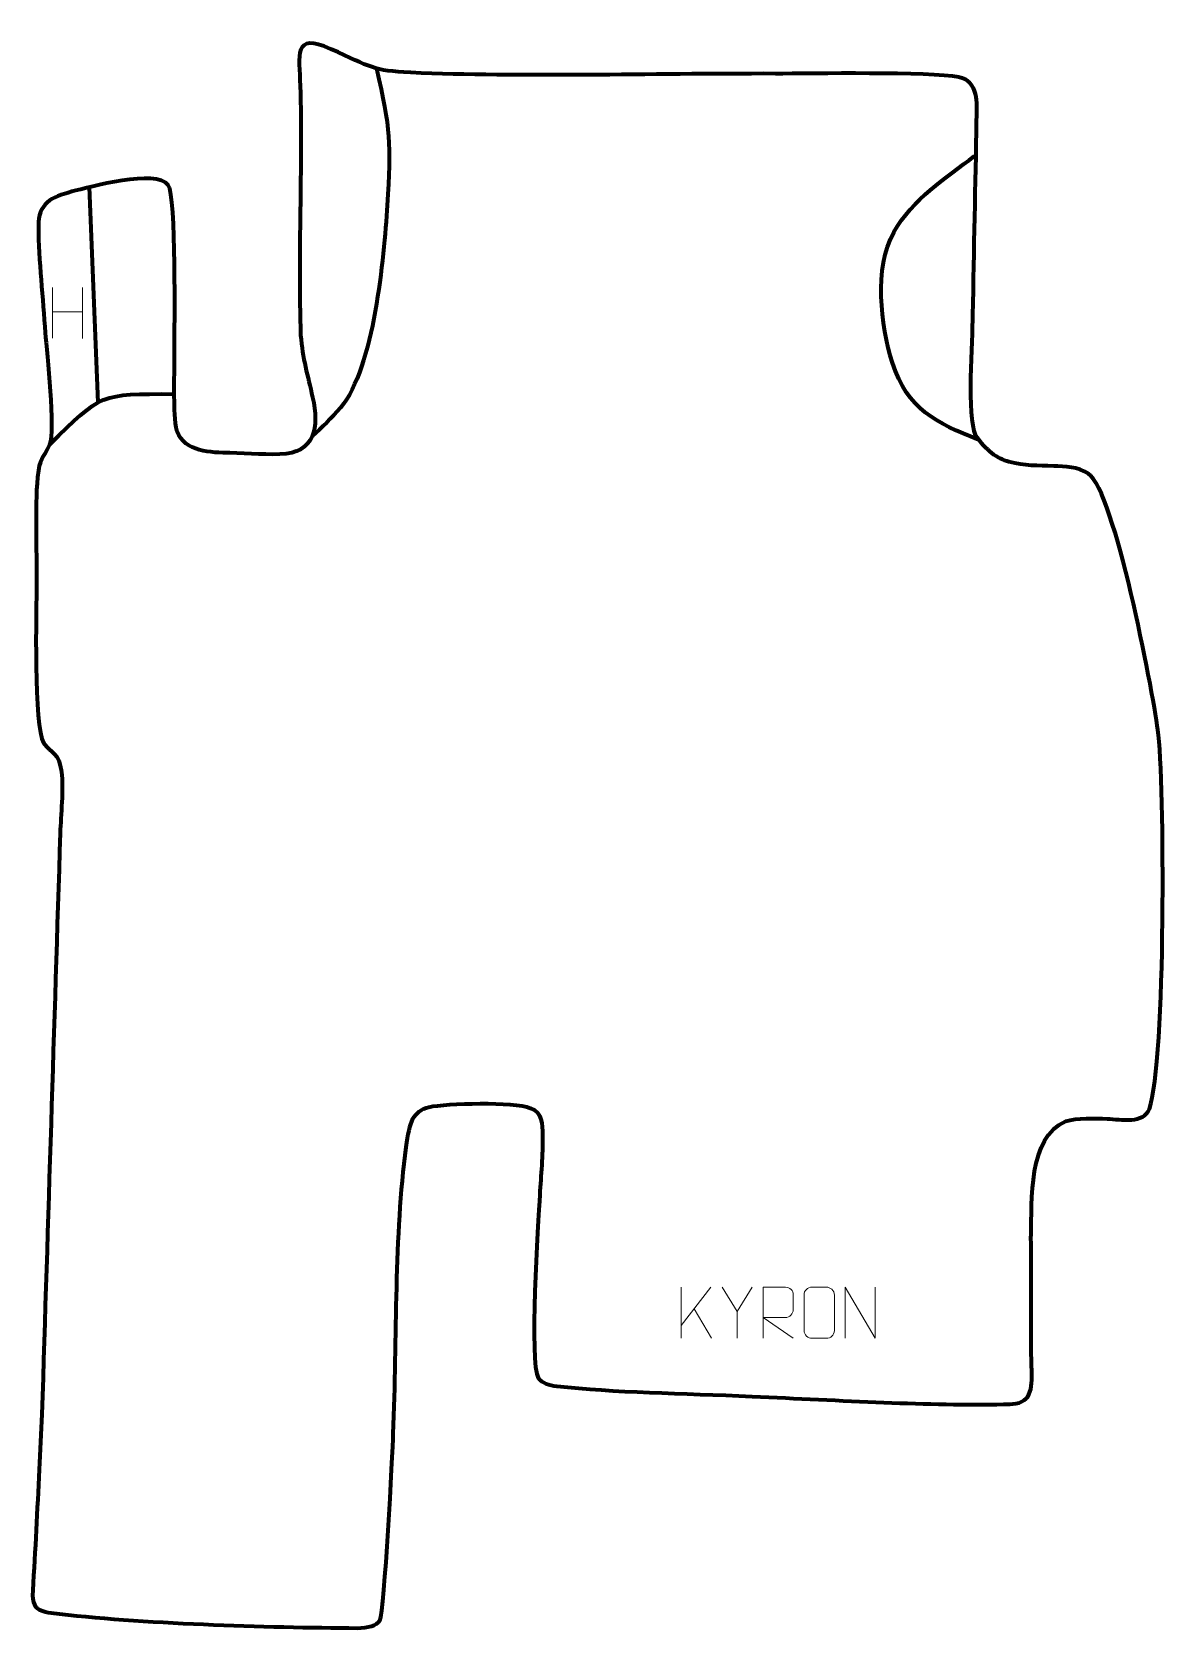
# Model space of a CAD drawing. Header units: millimetres. Extents: x 1086 to 1639, y 14 to 793.
import ezdxf

# ---------------------------------------------------------------- set-up
doc = ezdxf.new("R2010")
doc.units = ezdxf.units.MM
doc.header["$MEASUREMENT"] = 0
doc.layers.add('layer 1', color=7, linetype='Continuous', plot=False)
doc.layers.add('layer 2', color=7, linetype='Continuous')
doc.layers.add('layer 3', color=7, linetype='Continuous')

msp = doc.modelspace()

# ---------------------------------------------------------------- linework, layer by layer
at = {"layer": 'layer 1', "color": 250, "lineweight": 9}
for points in [[(1095.6431, 668.7434), (1095.6431, 668.7434), (1095.6431, 643.9659), (1095.6431, 643.9659)], [(1110.2864, 668.7434), (1110.2864, 668.7434), (1110.2864, 643.7899), (1110.2864, 643.7899)], [(1095.6431, 656.8611), (1095.6431, 656.8611), (1110.2864, 656.8615), (1110.2864, 656.8615)], [(1402.6705, 180.8514), (1402.6705, 180.8514), (1402.6705, 155.8978), (1402.6705, 155.8978)], [(1417.0467, 180.8514), (1417.0467, 180.8514), (1402.6705, 162.2117), (1402.6705, 162.2117)], [(1430.0206, 168.9527), (1430.0206, 168.9527), (1422.6997, 180.8514), (1422.6997, 180.8514)], [(1417.372, 155.9936), (1417.372, 155.9936), (1408.9015, 170.3072), (1408.9015, 170.3072)]]:
    msp.add_open_spline(points, degree=3, dxfattribs=at)
for points, knots in [([(1437.343, 180.8514), (1437.343, 180.8514), (1430.0206, 168.9527), (1430.0206, 168.9527), (1430.0206, 168.9527), (1430.0206, 168.9527), (1430.0213, 155.8978), (1430.0213, 155.8978)], [0, 0, 0, 0, 0.33333333, 0.33333333, 0.33333333, 0.33333333, 1, 1, 1, 1]), ([(1442.6893, 155.8979), (1442.6893, 155.8979), (1442.6893, 180.8514), (1442.6893, 180.8514), (1442.6893, 180.8514), (1446.2841, 180.8514), (1449.8796, 180.8514), (1453.4748, 180.8514), (1453.4748, 180.8514), (1455.8001, 180.8137), (1457.3574, 179.3237), (1457.3533, 176.9573), (1457.3533, 176.9573), (1457.3529, 174.9218), (1457.3529, 171.8624), (1457.3533, 169.8264), (1457.3533, 169.8264), (1457.3468, 167.9509), (1455.5345, 166.0091), (1453.525, 165.99), (1453.525, 165.99), (1453.525, 165.99), (1442.6893, 165.99), (1442.6893, 165.99), (1442.6893, 165.99), (1442.6893, 165.99), (1457.344, 155.8979), (1457.344, 155.8979)], [0, 0, 0, 0, 0.125, 0.125, 0.125, 0.125, 0.25, 0.25, 0.25, 0.25, 0.375, 0.375, 0.375, 0.375, 0.5, 0.5, 0.5, 0.5, 0.625, 0.625, 0.625, 0.625, 0.75, 0.75, 0.75, 0.75, 1, 1, 1, 1]), ([(1466.5018, 180.8511), (1468.8275, 180.8511), (1471.1536, 180.8511), (1473.4797, 180.8511), (1473.4797, 180.8511), (1475.4263, 180.8867), (1477.4177, 179.3951), (1477.4444, 176.9575), (1477.4444, 176.9575), (1477.444, 171.2106), (1477.444, 165.4633), (1477.4444, 159.7156), (1477.4444, 159.7156), (1477.3046, 157.3922), (1475.6274, 155.9126), (1473.4797, 155.9018), (1473.4797, 155.9018), (1471.1478, 155.9022), (1468.8159, 155.9022), (1466.4844, 155.9018), (1466.4844, 155.9018), (1464.5594, 155.7964), (1462.5873, 157.6809), (1462.5985, 159.6982), (1462.5985, 159.6982), (1462.5988, 165.4683), (1462.5988, 171.238), (1462.5985, 177.0073), (1462.5985, 177.0073), (1462.6027, 179.1454), (1464.3494, 180.8646), (1466.5018, 180.8511)], [0, 0, 0, 0, 0.11111111, 0.11111111, 0.11111111, 0.11111111, 0.22222222, 0.22222222, 0.22222222, 0.22222222, 0.33333333, 0.33333333, 0.33333333, 0.33333333, 0.44444444, 0.44444444, 0.44444444, 0.44444444, 0.55555556, 0.55555556, 0.55555556, 0.55555556, 0.66666667, 0.66666667, 0.66666667, 0.66666667, 0.77777778, 0.77777778, 0.77777778, 0.77777778, 1, 1, 1, 1]), ([(1482.694, 155.8979), (1482.694, 155.8979), (1482.694, 180.8514), (1482.694, 180.8514), (1482.694, 180.8514), (1482.694, 180.8514), (1497.3488, 155.8979), (1497.3488, 155.8979), (1497.3488, 155.8979), (1497.3488, 155.8979), (1497.3488, 180.8514), (1497.3488, 180.8514)], [0, 0, 0, 0, 0.25, 0.25, 0.25, 0.25, 0.5, 0.5, 0.5, 0.5, 1, 1, 1, 1])]:
    msp.add_open_spline(points, degree=3, knots=knots, dxfattribs=at)
at = {"layer": 'layer 2', "color": 142, "lineweight": 158}
for points in [[(1253.8872, 775.6246), (1260.603, 746.0337), (1261.1116, 739.3501), (1259.0911, 708.7712), (1259.0911, 708.7712), (1257.3783, 682.851), (1252.8071, 629.9476), (1236.3264, 609.9526), (1236.3264, 609.9526), (1232.1277, 605.0759), (1227.1116, 600.6172), (1222.4899, 596.1179)], [(1547.6942, 594.4079), (1527.0883, 602.6056), (1513.1991, 609.2765), (1505.7314, 631.8718), (1505.7314, 631.8718), (1500.1432, 650.6183), (1496.5456, 677.9703), (1506.48, 695.7015), (1506.48, 695.7015), (1515.6442, 712.0579), (1531.5529, 721.7477), (1545.8842, 733.0249)]]:
    msp.add_open_spline(points, degree=3, knots=[0, 0, 0, 0, 0.25, 0.25, 0.25, 0.25, 0.5, 0.5, 0.5, 0.5, 1, 1, 1, 1], dxfattribs=at)
for points in [[(1117.9512, 612.5419), (1117.9512, 612.5419), (1113.8541, 717.7009), (1113.8541, 717.7009)], [(1094.2192, 592.0082), (1119.9254, 617.1276), (1118.7037, 616.799), (1155.1624, 616.7358)]]:
    msp.add_open_spline(points, degree=3, dxfattribs=at)
at = {"layer": 'layer 3', "color": 242, "lineweight": 158}
msp.add_open_spline([(1573.4034, 205.1673), (1573.4294, 196.1471), (1573.4645, 187.1267), (1573.5059, 178.1066), (1573.5059, 178.1066), (1573.5457, 166.6734), (1573.2925, 155.1246), (1573.6599, 143.7114), (1573.6599, 143.7114), (1573.8007, 139.3357), (1574.0604, 134.8229), (1573.2521, 131.133), (1573.2521, 131.133), (1572.3889, 127.1929), (1570.737, 124.9514), (1565.9921, 124.056), (1565.9921, 124.056), (1564.1473, 123.7539), (1561.9027, 123.7221), (1560.0317, 123.6826), (1560.0317, 123.6826), (1524.5619, 122.932), (1480.527, 125.5932), (1437.216, 127.558), (1437.216, 127.558), (1403.1796, 129.102), (1369.3874, 129.4574), (1341.9202, 132.5247), (1341.9202, 132.5247), (1338.1798, 132.9423), (1334.671, 133.9487), (1332.8766, 136.5813), (1332.8766, 136.5813), (1328.2515, 143.3665), (1332.9769, 212.6497), (1333.5518, 225.898), (1333.5518, 225.898), (1334.1892, 235.3902), (1335.1186, 245.2746), (1334.8898, 254.7655), (1334.8898, 254.7655), (1334.7425, 260.8811), (1335.1479, 265.6059), (1328.9245, 268.2433), (1328.9245, 268.2433), (1321.275, 271.4851), (1287.9461, 270.6733), (1279.4923, 268.7692), (1279.4923, 268.7692), (1271.8088, 266.7054), (1270.0968, 261.7694), (1268.3917, 249.1958), (1268.3917, 249.1958), (1262.545, 206.0836), (1264.0046, 156.3753), (1262.0985, 109.2762), (1262.0985, 109.2762), (1261.7251, 100.0476), (1257.9176, 23.0407), (1255.4436, 18.1411), (1255.4436, 18.1411), (1254.2286, 15.7348), (1249.5665, 14.4836), (1244.52, 14.5149), (1244.52, 14.5149), (1200.2583, 14.7897), (1138.3568, 16.5783), (1095.0143, 21.8991), (1095.0143, 21.8991), (1092.9497, 22.1527), (1091.6167, 22.6301), (1090.2906, 23.0982), (1090.2906, 23.0982), (1087.1816, 24.1958), (1085.6656, 26.2814), (1086.0731, 32.8073), (1086.0731, 32.8073), (1087.3041, 52.5182), (1088.2453, 72.0778), (1089.2095, 91.7983), (1089.2095, 91.7983), (1089.6514, 100.8368), (1090.0934, 109.8753), (1090.5353, 118.9138), (1090.5353, 118.9138), (1093.5127, 213.4254), (1096.5037, 307.9367), (1099.4556, 402.4491), (1099.4556, 402.4491), (1099.777, 411.1103), (1101.1075, 424.2199), (1100.0858, 432.3833), (1100.0858, 432.3833), (1098.893, 441.9125), (1095.1391, 441.1041), (1091.378, 446.5579), (1091.378, 446.5579), (1086.3595, 453.8349), (1087.8308, 512.1529), (1087.938, 524.8441), (1087.938, 524.8441), (1088.0336, 541.4211), (1087.0466, 559.9629), (1088.3772, 576.188), (1088.3772, 576.188), (1089.4614, 585.9366), (1090.9358, 584.6372), (1094.2192, 592.0082), (1094.2192, 592.0082), (1097.2175, 598.7392), (1092.911, 636.7045), (1092.1562, 646.5598), (1092.1562, 646.5598), (1091.0573, 663.4502), (1088.929, 681.8085), (1088.8042, 698.4938), (1088.8042, 698.4938), (1088.783, 709.8008), (1095.0144, 712.8379), (1105.213, 715.4928), (1105.213, 715.4928), (1113.8215, 717.7697), (1146.2976, 726.5503), (1152.2319, 718.695), (1152.2319, 718.695), (1156.3872, 713.1946), (1155.2209, 649.1576), (1155.2631, 637.4097), (1155.2631, 637.4097), (1155.3627, 625.999), (1154.7208, 613.7868), (1155.7595, 602.4866), (1155.7595, 602.4866), (1156.8758, 590.3433), (1168.6682, 588.3001), (1178.846, 588.0676), (1178.846, 588.0676), (1187.9497, 587.8596), (1197.6746, 587.1374), (1206.6262, 587.3168), (1206.6262, 587.3168), (1224.1841, 587.8417), (1225.8605, 600.6312), (1222.6817, 615.0998), (1222.6817, 615.0998), (1220.2592, 626.1256), (1217.8082, 633.807), (1216.8479, 645.3895), (1216.8479, 645.3895), (1215.4855, 685.8002), (1217.795, 726.5849), (1216.6496, 767.1846), (1216.6496, 767.1846), (1216.1602, 781.9305), (1212.8792, 793.4364), (1231.586, 785.0922), (1231.586, 785.0922), (1251.4778, 776.2195), (1252.0117, 774.4243), (1270.5833, 773.6026), (1270.5833, 773.6026), (1325.041, 771.193), (1386.1523, 773.232), (1448.6576, 773.0555), (1448.6576, 773.0555), (1465.7119, 773.0074), (1524.3033, 774.1405), (1538.1515, 771.3026), (1538.1515, 771.3026), (1547.9829, 769.2878), (1547.0084, 758.8672), (1546.8764, 750.5822), (1546.8764, 750.5822), (1546.371, 718.8428), (1545.5619, 687.0866), (1545.0739, 655.3306), (1545.0739, 655.3306), (1544.8853, 643.0158), (1542.211, 605.5442), (1546.3891, 596.8078), (1546.3891, 596.8078), (1551.4691, 588.8813), (1556.9623, 585.2296), (1562.6594, 583.5974), (1562.6594, 583.5974), (1570.1901, 581.44), (1576.755, 581.8845), (1584.5176, 581.575), (1584.5176, 581.575), (1589.838, 581.3629), (1596.423, 581.2872), (1601.4709, 577.8192), (1601.4709, 577.8192), (1614.2771, 569.0213), (1632.5467, 473.3496), (1635.3579, 452.9045), (1635.3579, 452.9045), (1638.7224, 428.4348), (1639.351, 290.3441), (1631.2102, 267.9224), (1631.2102, 267.9224), (1628.4991, 260.4556), (1617.3459, 262.7809), (1610.601, 263.0203), (1610.601, 263.0203), (1604.8805, 263.2233), (1595.7542, 263.6083), (1590.3839, 261.8236), (1590.3839, 261.8236), (1571.9415, 254.1771), (1573.8931, 222.8012), (1573.4372, 206.3861), (1573.4372, 206.3861), (1573.4372, 206.3861), (1573.4034, 205.1673), (1573.4034, 205.1673)], degree=3, knots=[0, 0, 0, 0, 0.01818182, 0.01818182, 0.01818182, 0.01818182, 0.03636364, 0.03636364, 0.03636364, 0.03636364, 0.05454545, 0.05454545, 0.05454545, 0.05454545, 0.07272727, 0.07272727, 0.07272727, 0.07272727, 0.09090909, 0.09090909, 0.09090909, 0.09090909, 0.10909091, 0.10909091, 0.10909091, 0.10909091, 0.12727273, 0.12727273, 0.12727273, 0.12727273, 0.14545455, 0.14545455, 0.14545455, 0.14545455, 0.16363636, 0.16363636, 0.16363636, 0.16363636, 0.18181818, 0.18181818, 0.18181818, 0.18181818, 0.2, 0.2, 0.2, 0.2, 0.21818182, 0.21818182, 0.21818182, 0.21818182, 0.23636364, 0.23636364, 0.23636364, 0.23636364, 0.25454545, 0.25454545, 0.25454545, 0.25454545, 0.27272727, 0.27272727, 0.27272727, 0.27272727, 0.29090909, 0.29090909, 0.29090909, 0.29090909, 0.30909091, 0.30909091, 0.30909091, 0.30909091, 0.32727273, 0.32727273, 0.32727273, 0.32727273, 0.34545455, 0.34545455, 0.34545455, 0.34545455, 0.36363636, 0.36363636, 0.36363636, 0.36363636, 0.38181818, 0.38181818, 0.38181818, 0.38181818, 0.4, 0.4, 0.4, 0.4, 0.41818182, 0.41818182, 0.41818182, 0.41818182, 0.43636364, 0.43636364, 0.43636364, 0.43636364, 0.45454545, 0.45454545, 0.45454545, 0.45454545, 0.47272727, 0.47272727, 0.47272727, 0.47272727, 0.49090909, 0.49090909, 0.49090909, 0.49090909, 0.50909091, 0.50909091, 0.50909091, 0.50909091, 0.52727273, 0.52727273, 0.52727273, 0.52727273, 0.54545455, 0.54545455, 0.54545455, 0.54545455, 0.56363636, 0.56363636, 0.56363636, 0.56363636, 0.58181818, 0.58181818, 0.58181818, 0.58181818, 0.6, 0.6, 0.6, 0.6, 0.61818182, 0.61818182, 0.61818182, 0.61818182, 0.63636364, 0.63636364, 0.63636364, 0.63636364, 0.65454545, 0.65454545, 0.65454545, 0.65454545, 0.67272727, 0.67272727, 0.67272727, 0.67272727, 0.69090909, 0.69090909, 0.69090909, 0.69090909, 0.70909091, 0.70909091, 0.70909091, 0.70909091, 0.72727273, 0.72727273, 0.72727273, 0.72727273, 0.74545455, 0.74545455, 0.74545455, 0.74545455, 0.76363636, 0.76363636, 0.76363636, 0.76363636, 0.78181818, 0.78181818, 0.78181818, 0.78181818, 0.8, 0.8, 0.8, 0.8, 0.81818182, 0.81818182, 0.81818182, 0.81818182, 0.83636364, 0.83636364, 0.83636364, 0.83636364, 0.85454545, 0.85454545, 0.85454545, 0.85454545, 0.87272727, 0.87272727, 0.87272727, 0.87272727, 0.89090909, 0.89090909, 0.89090909, 0.89090909, 0.90909091, 0.90909091, 0.90909091, 0.90909091, 0.92727273, 0.92727273, 0.92727273, 0.92727273, 0.94545455, 0.94545455, 0.94545455, 0.94545455, 0.96363636, 0.96363636, 0.96363636, 0.96363636, 1, 1, 1, 1], dxfattribs=at)

doc.saveas('drawing.dxf')
